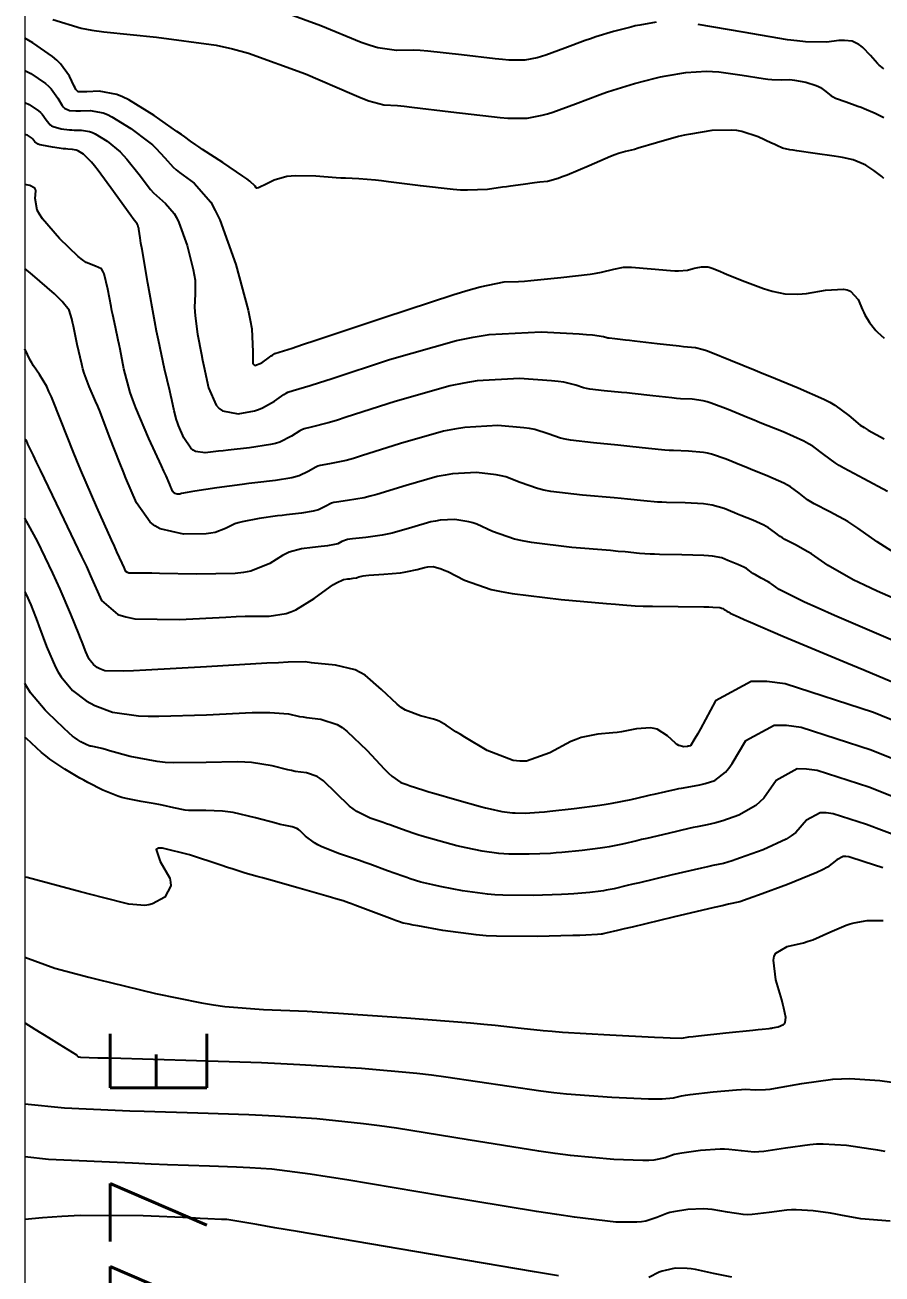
# Model space of a CAD drawing. Header units: metres. Extents: x 837475 to 838479, y 1189012 to 1191015.
# Drawn here: x 837476.5 to 837529.6, y 1189086.4 to 1189163.7 of the extents above; entities that cross this region are included whole.
import ezdxf

# ---------------------------------------------------------------- set-up
doc = ezdxf.new("R2010")
doc.units = ezdxf.units.M
doc.header["$LTSCALE"] = 0.3
doc.layers.add('COORD', color=7, linetype='Continuous', lineweight=20)
doc.layers.add('COTAS 10', color=1, linetype='Continuous')
doc.layers.add('COTAS INT', color=252, linetype='Continuous')
doc.styles.get("Standard").update_dxf_attribs({"font": 'simplex.shx'})

msp = doc.modelspace()

# ---------------------------------------------------------------- linework, layer by layer
at = {"layer": 'COORD'}
msp.add_lwpolyline([(837476.514, 1189013.872), (838476.514, 1189013.872), (838476.514, 1191013.872), (837476.514, 1191013.872)], close=True, dxfattribs=at)
at = {"layer": 'COTAS 10'}
for points in [[(837515.605, 1189163.896), (837514.589, 1189163.725), (837514.303, 1189163.667), (837514.016, 1189163.603), (837512.963, 1189163.334), (837511.852, 1189162.991), (837511.528, 1189162.881), (837511.197, 1189162.765), (837509.942, 1189162.291), (837508.77, 1189161.864), (837508.491, 1189161.777), (837508.232, 1189161.703), (837507.46, 1189161.55), (837506.469, 1189161.561), (837506.071, 1189161.59), (837505.62, 1189161.631), (837503.546, 1189161.875), (837501.454, 1189162.11), (837500.992, 1189162.145), (837500.58, 1189162.167), (837499.518, 1189162.142), (837498.355, 1189162.31), (837497.88, 1189162.455), (837497.338, 1189162.643), (837494.831, 1189163.675), (837491.845, 1189164.769)], [(837529.686, 1189161.018), (837529.478, 1189161.171), (837529.394, 1189161.251), (837529.3, 1189161.349), (837528.865, 1189161.839), (837528.382, 1189162.339), (837528.257, 1189162.443), (837528.136, 1189162.531), (837527.729, 1189162.724), (837527.255, 1189162.773), (837527.092, 1189162.771), (837526.914, 1189162.762), (837526.154, 1189162.672), (837524.842, 1189162.684), (837524.316, 1189162.74), (837523.72, 1189162.818), (837520.977, 1189163.286), (837518.205, 1189163.754)], [(837529.921, 1189134.856), (837528.459, 1189135.649), (837527.207, 1189136.302), (837526.925, 1189136.469), (837526.67, 1189136.63), (837525.985, 1189137.16), (837525.291, 1189137.67), (837525.031, 1189137.819), (837524.742, 1189137.97), (837523.451, 1189138.544), (837522.029, 1189139.119), (837521.657, 1189139.271), (837521.293, 1189139.42), (837520.057, 1189139.932), (837518.999, 1189140.328), (837518.748, 1189140.405), (837518.514, 1189140.466), (837517.822, 1189140.567), (837517.099, 1189140.602), (837516.845, 1189140.623), (837516.569, 1189140.648), (837515.381, 1189140.777), (837514.107, 1189140.922), (837513.776, 1189140.957), (837513.455, 1189140.99), (837512.374, 1189141.091), (837511.486, 1189141.198), (837511.286, 1189141.235), (837511.105, 1189141.274), (837510.621, 1189141.443), (837509.87, 1189141.62), (837509.522, 1189141.664), (837509.113, 1189141.707), (837507.132, 1189141.843), (837504.504, 1189141.703), (837503.688, 1189141.571), (837502.834, 1189141.399), (837499.43, 1189140.44), (837496.411, 1189139.451), (837495.799, 1189139.26), (837495.284, 1189139.105), (837494.236, 1189138.844), (837493.796, 1189138.742), (837493.666, 1189138.686), (837493.531, 1189138.62), (837493.013, 1189138.282), (837492.284, 1189137.92), (837492.016, 1189137.838), (837491.72, 1189137.763), (837490.415, 1189137.559), (837489.089, 1189137.418), (837488.779, 1189137.383), (837488.495, 1189137.349), (837487.679, 1189137.244), (837487.079, 1189137.33), (837486.931, 1189137.418), (837486.791, 1189137.534), (837486.353, 1189138.183), (837486.025, 1189138.943), (837485.954, 1189139.129), (837485.893, 1189139.303), (837485.744, 1189139.844), (837485.6, 1189140.529), (837485.54, 1189140.795), (837485.473, 1189141.094), (837485.16, 1189142.449), (837484.778, 1189144.218), (837484.666, 1189144.778), (837484.553, 1189145.368), (837484.122, 1189147.752), (837483.764, 1189149.835), (837483.697, 1189150.236), (837483.643, 1189150.561), (837483.56, 1189151.098), (837483.559, 1189151.148), (837483.557, 1189151.166), (837483.553, 1189151.185), (837483.531, 1189151.269), (837483.502, 1189151.35), (837483.494, 1189151.367), (837483.486, 1189151.381), (837483.456, 1189151.416), (837483.214, 1189151.737), (837483.073, 1189151.933), (837482.898, 1189152.174), (837481.999, 1189153.432), (837481.038, 1189154.734), (837480.825, 1189155.003), (837480.635, 1189155.232), (837480.14, 1189155.732), (837479.827, 1189155.925), (837479.751, 1189155.961), (837479.68, 1189155.989), (837479.465, 1189156.029), (837479.161, 1189156.043), (837479.035, 1189156.056), (837478.891, 1189156.073), (837478.217, 1189156.164), (837477.566, 1189156.286), (837477.436, 1189156.322), (837477.328, 1189156.359), (837477.119, 1189156.501), (837477.009, 1189156.654), (837476.963, 1189156.698), (837476.911, 1189156.742), (837476.67, 1189156.91), (837476.514, 1189156.958)], [(837534.352, 1189119.017), (837529.05, 1189121.195), (837523.59, 1189122.95), (837522.45, 1189123.1), (837521.47, 1189123.104), (837519.271, 1189121.906), (837518.333, 1189120.174), (837518.149, 1189119.841), (837517.997, 1189119.572), (837517.72, 1189119.132), (837517.619, 1189119.106), (837517.578, 1189119.098), (837517.532, 1189119.09), (837517.318, 1189119.058), (837517.008, 1189119.14), (837516.901, 1189119.204), (837516.785, 1189119.287), (837516.291, 1189119.733), (837515.662, 1189120.145), (837515.461, 1189120.205), (837515.248, 1189120.241), (837514.383, 1189120.179), (837513.442, 1189119.996), (837513.182, 1189119.957), (837512.922, 1189119.923), (837511.984, 1189119.842), (837510.958, 1189119.634), (837510.643, 1189119.52), (837510.314, 1189119.382), (837509.014, 1189118.681), (837507.574, 1189118.18), (837507.158, 1189118.168), (837506.733, 1189118.211), (837505.137, 1189118.825), (837503.746, 1189119.657), (837503.451, 1189119.838), (837503.196, 1189119.997), (837502.602, 1189120.395), (837502.15, 1189120.64), (837501.985, 1189120.704), (837501.802, 1189120.765), (837500.997, 1189120.972), (837500.07, 1189121.339), (837499.81, 1189121.503), (837499.55, 1189121.692), (837498.599, 1189122.6), (837497.576, 1189123.489), (837497.271, 1189123.668), (837496.955, 1189123.818), (837495.732, 1189124.114), (837494.662, 1189124.208), (837494.443, 1189124.231), (837494.256, 1189124.251), (837493.86, 1189124.312), (837492.815, 1189124.296), (837492.22, 1189124.269), (837491.492, 1189124.232), (837487.757, 1189124.014), (837483.992, 1189123.805), (837483.244, 1189123.774), (837482.624, 1189123.753), (837481.453, 1189123.774), (837481.139, 1189123.89), (837481.061, 1189123.929), (837480.986, 1189123.972), (837480.747, 1189124.155), (837480.545, 1189124.399), (837480.494, 1189124.48), (837480.444, 1189124.568), (837480.282, 1189124.936), (837480.049, 1189125.542), (837479.955, 1189125.779), (837479.847, 1189126.047), (837479.351, 1189127.267), (837478.683, 1189128.823), (837478.467, 1189129.303), (837478.238, 1189129.803), (837477.297, 1189131.788), (837476.514, 1189133.217)], [(837476.514, 1189106.048), (837478.361, 1189105.358), (837480.461, 1189104.816), (837481.12, 1189104.651), (837481.813, 1189104.479), (837484.594, 1189103.805), (837487.444, 1189103.217), (837488.181, 1189103.1), (837488.894, 1189103.002), (837491.278, 1189102.813), (837493.996, 1189102.696), (837494.92, 1189102.643), (837495.918, 1189102.582), (837500.139, 1189102.29), (837504.09, 1189101.981), (837504.917, 1189101.909), (837505.629, 1189101.844), (837507.238, 1189101.658), (837508.6, 1189101.504), (837509.155, 1189101.459), (837509.788, 1189101.413), (837512.721, 1189101.237), (837515.495, 1189101.095), (837516.029, 1189101.071), (837516.462, 1189101.053), (837517.177, 1189101.041), (837517.627, 1189101.107), (837517.892, 1189101.139), (837518.218, 1189101.176), (837519.905, 1189101.357), (837521.585, 1189101.532), (837521.907, 1189101.565), (837522.166, 1189101.591), (837522.587, 1189101.631), (837522.682, 1189101.644), (837522.736, 1189101.654), (837522.803, 1189101.666), (837523.144, 1189101.732), (837523.474, 1189101.872), (837523.533, 1189101.93), (837523.578, 1189101.997), (837523.624, 1189102.311), (837523.502, 1189102.895), (837523.442, 1189103.132), (837523.37, 1189103.402), (837523.011, 1189104.65), (837522.854, 1189105.855), (837522.909, 1189106.098), (837523.006, 1189106.301), (837523.713, 1189106.71), (837524.715, 1189106.937), (837524.999, 1189107.027), (837525.285, 1189107.127), (837526.343, 1189107.586), (837527.354, 1189108.021), (837527.611, 1189108.107), (837527.857, 1189108.177), (837528.664, 1189108.306), (837529.424, 1189108.323), (837529.642, 1189108.324)]]:
    msp.add_lwpolyline(points, dxfattribs=at)
at = {"layer": 'COTAS INT'}
for points in [[(837478.23, 1189164.065), (837479.994, 1189163.531), (837480.654, 1189163.408), (837481.387, 1189163.296), (837484.656, 1189162.983), (837488.355, 1189162.486), (837489.36, 1189162.258), (837490.357, 1189161.99), (837493.888, 1189160.697), (837496.747, 1189159.46), (837497.321, 1189159.228), (837497.8, 1189159.044), (837498.741, 1189158.78), (837499.575, 1189158.744), (837499.986, 1189158.704), (837500.475, 1189158.651), (837502.89, 1189158.351), (837505.393, 1189158.057), (837505.937, 1189158.008), (837506.417, 1189157.972), (837507.613, 1189157.959), (837508.545, 1189158.144), (837508.857, 1189158.232), (837509.194, 1189158.338), (837510.608, 1189158.853), (837512.122, 1189159.425), (837512.521, 1189159.566), (837512.912, 1189159.698), (837514.252, 1189160.112), (837515.523, 1189160.437), (837515.87, 1189160.513), (837516.214, 1189160.584), (837517.441, 1189160.789), (837518.713, 1189160.867), (837519.086, 1189160.856), (837519.469, 1189160.832), (837520.926, 1189160.63), (837522.225, 1189160.408), (837522.508, 1189160.371), (837522.757, 1189160.345), (837523.378, 1189160.339), (837523.85, 1189160.355), (837524.005, 1189160.341), (837524.17, 1189160.321), (837524.855, 1189160.185), (837525.504, 1189159.984), (837525.648, 1189159.923), (837525.775, 1189159.859), (837526.102, 1189159.611), (837526.43, 1189159.351), (837526.558, 1189159.28), (837526.701, 1189159.21), (837527.351, 1189158.965), (837528.085, 1189158.71), (837528.281, 1189158.635), (837528.474, 1189158.558), (837529.144, 1189158.263), (837529.683, 1189158.005)], [(837529.681, 1189154.232), (837529.561, 1189154.35), (837529.081, 1189154.734), (837528.568, 1189155.047), (837528.427, 1189155.119), (837528.287, 1189155.186), (837527.786, 1189155.376), (837527.123, 1189155.531), (837526.88, 1189155.575), (837526.612, 1189155.619), (837525.431, 1189155.785), (837524.303, 1189155.938), (837524.069, 1189155.975), (837523.869, 1189156.01), (837523.426, 1189156.115), (837523.06, 1189156.276), (837522.907, 1189156.345), (837522.732, 1189156.425), (837521.917, 1189156.806), (837520.892, 1189157.139), (837520.585, 1189157.19), (837520.267, 1189157.222), (837519.037, 1189157.189), (837517.724, 1189156.982), (837517.355, 1189156.906), (837516.984, 1189156.82), (837515.622, 1189156.442), (837514.488, 1189156.097), (837514.259, 1189156.033), (837514.068, 1189155.982), (837513.686, 1189155.91), (837513.259, 1189155.784), (837513.039, 1189155.699), (837512.775, 1189155.591), (837511.455, 1189155.021), (837510.08, 1189154.438), (837509.782, 1189154.323), (837509.519, 1189154.228), (837508.867, 1189154.052), (837508.382, 1189153.996), (837508.225, 1189153.976), (837508.057, 1189153.955), (837507.368, 1189153.863), (837506.568, 1189153.753), (837506.332, 1189153.719), (837506.088, 1189153.685), (837505.153, 1189153.551), (837503.921, 1189153.499), (837503.49, 1189153.517), (837503.02, 1189153.548), (837501, 1189153.773), (837499.032, 1189154.031), (837498.596, 1189154.082), (837498.207, 1189154.124), (837497.195, 1189154.202), (837496.357, 1189154.241), (837496.078, 1189154.257), (837495.779, 1189154.277), (837494.529, 1189154.369), (837493.291, 1189154.397), (837492.999, 1189154.376), (837492.73, 1189154.343), (837491.939, 1189154.118), (837491.397, 1189153.861), (837491.284, 1189153.806), (837491.187, 1189153.759), (837490.969, 1189153.648), (837490.87, 1189153.625), (837490.848, 1189153.633), (837490.827, 1189153.646), (837490.771, 1189153.746), (837490.437, 1189154.056), (837490.241, 1189154.203), (837490, 1189154.375), (837488.756, 1189155.215), (837487.516, 1189156.033), (837487.278, 1189156.191), (837487.086, 1189156.32), (837486.77, 1189156.538), (837486.414, 1189156.798), (837486.196, 1189156.953), (837485.927, 1189157.144), (837484.521, 1189158.133), (837482.936, 1189159.107), (837482.554, 1189159.289), (837482.196, 1189159.432), (837481.105, 1189159.632), (837480.34, 1189159.594), (837480.186, 1189159.588), (837480.058, 1189159.584), (837479.807, 1189159.584), (837479.671, 1189159.741), (837479.615, 1189159.835), (837479.553, 1189159.952), (837479.262, 1189160.557), (837478.706, 1189161.33), (837478.477, 1189161.553), (837478.214, 1189161.779), (837476.993, 1189162.628), (837476.514, 1189162.904)], [(837476.514, 1189160.92), (837476.885, 1189160.722), (837477.78, 1189160.1), (837477.972, 1189159.934), (837478.141, 1189159.771), (837478.547, 1189159.205), (837478.811, 1189158.754), (837478.889, 1189158.664), (837478.969, 1189158.589), (837479.277, 1189158.444), (837479.669, 1189158.413), (837479.803, 1189158.411), (837479.947, 1189158.41), (837480.558, 1189158.431), (837481.357, 1189158.285), (837481.62, 1189158.18), (837481.9, 1189158.047), (837483.061, 1189157.333), (837484.163, 1189156.507), (837484.406, 1189156.303), (837484.622, 1189156.11), (837485.18, 1189155.503), (837485.69, 1189154.938), (837485.876, 1189154.772), (837486.082, 1189154.601), (837486.989, 1189153.949), (837488.014, 1189152.762), (837488.294, 1189152.254), (837488.572, 1189151.669), (837489.566, 1189148.908), (837490.328, 1189146.09), (837490.46, 1189145.469), (837490.559, 1189144.917), (837490.632, 1189143.498), (837490.627, 1189142.806), (837490.676, 1189142.712), (837490.747, 1189142.66), (837491.186, 1189142.825), (837491.662, 1189143.181), (837491.757, 1189143.249), (837491.835, 1189143.304), (837491.986, 1189143.393), (837493.049, 1189143.739), (837493.703, 1189143.956), (837494.514, 1189144.226), (837498.741, 1189145.638), (837503.075, 1189147.044), (837503.952, 1189147.309), (837504.689, 1189147.521), (837506.187, 1189147.841), (837507.08, 1189147.862), (837507.436, 1189147.885), (837507.84, 1189147.917), (837509.69, 1189148.098), (837511.505, 1189148.319), (837511.887, 1189148.377), (837512.216, 1189148.434), (837512.966, 1189148.625), (837513.57, 1189148.737), (837513.807, 1189148.744), (837514.073, 1189148.741), (837515.286, 1189148.641), (837516.487, 1189148.528), (837516.747, 1189148.516), (837516.974, 1189148.512), (837517.531, 1189148.567), (837517.876, 1189148.663), (837517.971, 1189148.685), (837518.064, 1189148.704), (837518.397, 1189148.757), (837518.71, 1189148.765), (837518.79, 1189148.757), (837518.868, 1189148.744), (837519.128, 1189148.66), (837519.575, 1189148.466), (837519.77, 1189148.385), (837519.997, 1189148.291), (837521.075, 1189147.853), (837522.237, 1189147.421), (837522.516, 1189147.331), (837522.778, 1189147.254), (837523.57, 1189147.085), (837524.366, 1189147.068), (837524.63, 1189147.088), (837524.912, 1189147.118), (837526.087, 1189147.313), (837527.184, 1189147.386), (837527.417, 1189147.339), (837527.619, 1189147.263), (837528.094, 1189146.746), (837528.369, 1189146.098), (837528.445, 1189145.94), (837528.522, 1189145.79), (837528.799, 1189145.327), (837529.107, 1189144.933), (837529.203, 1189144.828), (837529.304, 1189144.723), (837529.707, 1189144.359)], [(837476.514, 1189158.937), (837476.777, 1189158.816), (837477.346, 1189158.421), (837477.468, 1189158.316), (837477.575, 1189158.212), (837477.833, 1189157.853), (837478.07, 1189157.556), (837478.163, 1189157.493), (837478.268, 1189157.437), (837478.747, 1189157.304), (837479.28, 1189157.243), (837479.419, 1189157.233), (837479.554, 1189157.227), (837480.012, 1189157.23), (837480.519, 1189157.137), (837480.685, 1189157.07), (837480.863, 1189156.986), (837481.601, 1189156.533), (837482.399, 1189155.87), (837482.616, 1189155.653), (837482.83, 1189155.422), (837483.59, 1189154.468), (837484.294, 1189153.556), (837484.475, 1189153.352), (837484.648, 1189153.169), (837485.223, 1189152.682), (837485.75, 1189152.072), (837485.894, 1189151.81), (837486.037, 1189151.509), (837486.548, 1189150.088), (837486.935, 1189148.602), (837486.999, 1189148.259), (837487.046, 1189147.946), (837487.06, 1189147.063), (837487.018, 1189146.268), (837487.028, 1189146.009), (837487.048, 1189145.735), (837487.199, 1189144.605), (837487.434, 1189143.342), (837487.506, 1189142.983), (837487.582, 1189142.619), (837487.881, 1189141.274), (837488.356, 1189140.194), (837488.542, 1189139.998), (837488.752, 1189139.846), (837489.708, 1189139.669), (837490.731, 1189139.859), (837490.983, 1189139.939), (837491.222, 1189140.03), (837491.972, 1189140.457), (837492.549, 1189140.865), (837492.679, 1189140.944), (837492.796, 1189141.008), (837493.111, 1189141.118), (837494.167, 1189141.422), (837494.751, 1189141.608), (837495.462, 1189141.839), (837499.086, 1189143.039), (837503.231, 1189144.207), (837504.271, 1189144.417), (837505.265, 1189144.578), (837508.465, 1189144.748), (837510.822, 1189144.612), (837511.284, 1189144.58), (837511.663, 1189144.549), (837512.343, 1189144.459), (837512.536, 1189144.392), (837512.607, 1189144.376), (837512.687, 1189144.362), (837513.04, 1189144.319), (837513.687, 1189144.253), (837513.952, 1189144.224), (837514.253, 1189144.19), (837515.652, 1189144.026), (837517.016, 1189143.868), (837517.295, 1189143.838), (837517.533, 1189143.814), (837518.038, 1189143.774), (837518.506, 1189143.653), (837518.721, 1189143.577), (837518.972, 1189143.484), (837520.187, 1189142.994), (837521.716, 1189142.36), (837522.165, 1189142.176), (837522.626, 1189141.988), (837524.385, 1189141.277), (837525.981, 1189140.567), (837526.339, 1189140.38), (837526.661, 1189140.196), (837527.52, 1189139.565), (837528.235, 1189138.973), (837528.466, 1189138.815), (837528.712, 1189138.658), (837529.717, 1189138.113)], [(837530.81, 1189130.769), (837529.274, 1189131.75), (837528.091, 1189132.595), (837527.771, 1189132.802), (837527.454, 1189132.997), (837526.338, 1189133.602), (837525.383, 1189134.1), (837525.168, 1189134.228), (837524.974, 1189134.35), (837524.451, 1189134.754), (837523.921, 1189135.144), (837523.723, 1189135.257), (837523.502, 1189135.373), (837522.517, 1189135.811), (837521.432, 1189136.249), (837521.148, 1189136.365), (837520.871, 1189136.479), (837519.928, 1189136.87), (837519.026, 1189137.173), (837518.774, 1189137.232), (837518.522, 1189137.28), (837517.607, 1189137.36), (837516.664, 1189137.391), (837516.395, 1189137.408), (837516.123, 1189137.428), (837515.111, 1189137.528), (837513.96, 1189137.655), (837513.6, 1189137.691), (837513.222, 1189137.727), (837511.708, 1189137.863), (837510.284, 1189138.034), (837509.964, 1189138.093), (837509.675, 1189138.156), (837508.898, 1189138.427), (837508.077, 1189138.69), (837507.76, 1189138.749), (837507.405, 1189138.801), (837505.798, 1189138.938), (837503.743, 1189138.829), (837503.105, 1189138.726), (837502.436, 1189138.591), (837499.774, 1189137.841), (837497.359, 1189137.064), (837496.846, 1189136.912), (837496.402, 1189136.788), (837495.361, 1189136.57), (837494.796, 1189136.475), (837494.652, 1189136.429), (837494.513, 1189136.375), (837494.054, 1189136.108), (837493.483, 1189135.824), (837493.274, 1189135.76), (837493.043, 1189135.702), (837492.022, 1189135.542), (837490.756, 1189135.398), (837490.37, 1189135.35), (837489.969, 1189135.298), (837488.393, 1189135.08), (837487.038, 1189134.88), (837486.775, 1189134.839), (837486.562, 1189134.804), (837486.201, 1189134.732), (837486.137, 1189134.708), (837486.111, 1189134.704), (837486.081, 1189134.7), (837485.943, 1189134.698), (837485.8, 1189134.73), (837485.767, 1189134.749), (837485.737, 1189134.771), (837485.654, 1189134.889), (837485.589, 1189135.04), (837485.553, 1189135.128), (837485.489, 1189135.295), (837485.25, 1189135.835), (837485.122, 1189136.114), (837484.968, 1189136.45), (837484.189, 1189138.132), (837483.371, 1189140.043), (837483.193, 1189140.523), (837483.036, 1189140.982), (837482.641, 1189142.461), (837482.403, 1189143.67), (837482.344, 1189143.958), (837482.288, 1189144.227), (837482.111, 1189145.028), (837481.946, 1189145.798), (837481.896, 1189146.047), (837481.846, 1189146.31), (837481.652, 1189147.388), (837481.41, 1189148.323), (837481.329, 1189148.496), (837481.243, 1189148.631), (837480.882, 1189148.812), (837480.297, 1189149.034), (837480.069, 1189149.196), (837479.813, 1189149.402), (837478.65, 1189150.506), (837477.597, 1189151.732), (837477.411, 1189152.014), (837477.269, 1189152.272), (837477.138, 1189152.996), (837477.187, 1189153.461), (837477.16, 1189153.554), (837477.115, 1189153.633), (837476.805, 1189153.794), (837476.514, 1189153.86)], [(837533.102, 1189127.017), (837529.287, 1189128.684), (837528.487, 1189129.057), (837527.799, 1189129.391), (837526.242, 1189130.278), (837525.426, 1189130.861), (837525.205, 1189131.003), (837524.987, 1189131.137), (837524.218, 1189131.555), (837523.559, 1189131.898), (837523.411, 1189131.986), (837523.277, 1189132.071), (837522.917, 1189132.349), (837522.551, 1189132.618), (837522.414, 1189132.696), (837522.262, 1189132.776), (837521.583, 1189133.078), (837520.835, 1189133.38), (837520.639, 1189133.46), (837520.448, 1189133.538), (837519.798, 1189133.808), (837519.052, 1189134.018), (837518.801, 1189134.059), (837518.53, 1189134.093), (837517.391, 1189134.153), (837516.23, 1189134.18), (837515.945, 1189134.192), (837515.677, 1189134.207), (837514.841, 1189134.28), (837513.814, 1189134.387), (837513.425, 1189134.424), (837512.99, 1189134.464), (837511.041, 1189134.635), (837509.083, 1189134.87), (837508.642, 1189134.951), (837508.244, 1189135.038), (837507.176, 1189135.411), (837506.284, 1189135.761), (837505.999, 1189135.833), (837505.696, 1189135.896), (837504.464, 1189136.033), (837502.982, 1189135.955), (837502.521, 1189135.88), (837502.039, 1189135.783), (837500.118, 1189135.242), (837498.307, 1189134.677), (837497.894, 1189134.565), (837497.519, 1189134.472), (837496.486, 1189134.295), (837495.796, 1189134.209), (837495.638, 1189134.172), (837495.494, 1189134.13), (837495.094, 1189133.933), (837494.683, 1189133.728), (837494.532, 1189133.682), (837494.365, 1189133.64), (837493.629, 1189133.525), (837492.715, 1189133.421), (837492.437, 1189133.386), (837492.148, 1189133.349), (837491.011, 1189133.192), (837489.958, 1189132.99), (837489.721, 1189132.925), (837489.509, 1189132.855), (837488.94, 1189132.568), (837488.29, 1189132.325), (837488.025, 1189132.282), (837487.724, 1189132.25), (837486.331, 1189132.224), (837484.892, 1189132.547), (837484.561, 1189132.735), (837484.26, 1189132.966), (837483.416, 1189134.156), (837482.764, 1189135.677), (837482.584, 1189136.116), (837482.403, 1189136.564), (837481.75, 1189138.248), (837481.16, 1189139.782), (837481.02, 1189140.135), (837480.889, 1189140.457), (837480.499, 1189141.361), (837480.186, 1189142.186), (837480.104, 1189142.459), (837480.025, 1189142.75), (837479.754, 1189143.96), (837479.521, 1189145.096), (837479.464, 1189145.341), (837479.412, 1189145.555), (837479.253, 1189146.075), (837478.824, 1189146.609), (837478.601, 1189146.831), (837478.333, 1189147.086), (837476.989, 1189148.276), (837476.514, 1189148.662)], [(837531.693, 1189125.023), (837526.628, 1189127.193), (837525.622, 1189127.637), (837524.788, 1189128.013), (837523.209, 1189128.806), (837522.761, 1189129.126), (837522.64, 1189129.204), (837522.52, 1189129.278), (837522.097, 1189129.508), (837521.735, 1189129.696), (837521.654, 1189129.745), (837521.58, 1189129.791), (837521.382, 1189129.944), (837521.181, 1189130.092), (837521.106, 1189130.135), (837521.022, 1189130.179), (837520.649, 1189130.345), (837520.238, 1189130.511), (837520.131, 1189130.555), (837520.026, 1189130.598), (837519.668, 1189130.746), (837519.079, 1189130.863), (837518.828, 1189130.887), (837518.539, 1189130.907), (837517.175, 1189130.946), (837515.795, 1189130.969), (837515.495, 1189130.977), (837515.23, 1189130.987), (837514.571, 1189131.031), (837513.667, 1189131.119), (837513.249, 1189131.157), (837512.758, 1189131.201), (837510.375, 1189131.406), (837507.881, 1189131.706), (837507.32, 1189131.809), (837506.814, 1189131.92), (837505.454, 1189132.395), (837504.492, 1189132.831), (837504.237, 1189132.918), (837503.988, 1189132.99), (837503.131, 1189133.129), (837502.22, 1189133.08), (837501.938, 1189133.034), (837501.642, 1189132.975), (837500.463, 1189132.643), (837499.255, 1189132.29), (837498.942, 1189132.217), (837498.637, 1189132.155), (837497.611, 1189132.021), (837496.796, 1189131.942), (837496.624, 1189131.915), (837496.476, 1189131.885), (837496.135, 1189131.758), (837495.883, 1189131.632), (837495.79, 1189131.604), (837495.687, 1189131.578), (837495.235, 1189131.507), (837494.675, 1189131.444), (837494.504, 1189131.422), (837494.326, 1189131.399), (837493.628, 1189131.303), (837492.878, 1189131.1), (837492.667, 1189131.01), (837492.455, 1189130.905), (837491.68, 1189130.405), (837490.505, 1189129.94), (837490.042, 1189129.858), (837489.519, 1189129.796), (837487.131, 1189129.74), (837484.837, 1189129.796), (837484.374, 1189129.806), (837483.984, 1189129.812), (837483.198, 1189129.812), (837482.947, 1189129.817), (837482.896, 1189129.827), (837482.852, 1189129.841), (837482.759, 1189129.92), (837482.698, 1189130.059), (837482.674, 1189130.11), (837482.648, 1189130.167), (837482.527, 1189130.419), (837482.204, 1189131.125), (837482.05, 1189131.469), (837481.867, 1189131.877), (837480.973, 1189133.886), (837479.977, 1189136.182), (837479.731, 1189136.77), (837479.496, 1189137.338), (837478.756, 1189139.221), (837478.149, 1189140.727), (837478, 1189141.057), (837477.859, 1189141.35), (837477.415, 1189142.096), (837477.037, 1189142.647), (837476.938, 1189142.818), (837476.841, 1189142.996), (837476.514, 1189143.695)], [(837476.514, 1189138.127), (837476.569, 1189138.049), (837476.605, 1189137.959), (837476.616, 1189137.932), (837476.627, 1189137.904), (837476.675, 1189137.795), (837477.017, 1189137.082), (837477.214, 1189136.674), (837477.455, 1189136.174), (837478.699, 1189133.606), (837480.024, 1189130.839), (837480.316, 1189130.213), (837480.577, 1189129.649), (837481.25, 1189128.118), (837482.272, 1189127.246), (837482.753, 1189127.097), (837483.319, 1189126.989), (837486.076, 1189126.931), (837488.945, 1189127.089), (837489.581, 1189127.117), (837490.149, 1189127.137), (837491.627, 1189127.155), (837492.683, 1189127.305), (837492.983, 1189127.409), (837493.288, 1189127.54), (837494.419, 1189128.241), (837495.402, 1189128.956), (837495.613, 1189129.096), (837495.798, 1189129.21), (837496.246, 1189129.414), (837496.505, 1189129.45), (837496.571, 1189129.459), (837496.634, 1189129.467), (837496.842, 1189129.49), (837497.01, 1189129.516), (837497.048, 1189129.526), (837497.082, 1189129.537), (837497.176, 1189129.583), (837497.458, 1189129.641), (837497.611, 1189129.658), (837497.796, 1189129.676), (837498.736, 1189129.747), (837499.755, 1189129.838), (837499.989, 1189129.869), (837500.204, 1189129.902), (837500.807, 1189130.043), (837501.244, 1189130.167), (837501.354, 1189130.189), (837501.459, 1189130.206), (837501.797, 1189130.224), (837502.279, 1189130.085), (837502.476, 1189130.003), (837502.699, 1189129.902), (837503.731, 1189129.379), (837505.383, 1189128.803), (837505.998, 1189128.667), (837506.68, 1189128.542), (837509.709, 1189128.178), (837512.525, 1189127.938), (837513.073, 1189127.89), (837513.521, 1189127.852), (837514.301, 1189127.782), (837514.784, 1189127.767), (837515.045, 1189127.762), (837515.361, 1189127.757), (837516.96, 1189127.74), (837518.547, 1189127.72), (837518.855, 1189127.714), (837519.106, 1189127.708), (837519.539, 1189127.684), (837519.603, 1189127.657), (837519.641, 1189127.641), (837519.715, 1189127.611), (837519.783, 1189127.581), (837519.798, 1189127.573), (837519.811, 1189127.566), (837519.848, 1189127.539), (837519.883, 1189127.512), (837519.911, 1189127.494), (837519.977, 1189127.46), (837520.053, 1189127.419), (837520.074, 1189127.406), (837520.096, 1189127.392), (837520.177, 1189127.334), (837520.728, 1189127.078), (837521.047, 1189126.94), (837521.437, 1189126.771), (837523.446, 1189125.917), (837526.405, 1189124.674), (837527.395, 1189124.26), (837528.459, 1189123.816), (837532.917, 1189121.959)], [(837476.514, 1189128.661), (837476.593, 1189128.486), (837476.868, 1189127.845), (837477.162, 1189127.096), (837477.263, 1189126.831), (837477.373, 1189126.539), (837477.838, 1189125.277), (837478.404, 1189123.989), (837478.577, 1189123.682), (837478.757, 1189123.396), (837479.465, 1189122.542), (837480.303, 1189121.903), (837480.564, 1189121.753), (837480.838, 1189121.614), (837481.935, 1189121.208), (837483.543, 1189120.983), (837484.14, 1189120.958), (837484.803, 1189120.949), (837487.744, 1189121.051), (837490.576, 1189121.184), (837491.169, 1189121.194), (837491.68, 1189121.194), (837492.835, 1189121.097), (837493.518, 1189120.945), (837493.73, 1189120.909), (837493.952, 1189120.876), (837494.838, 1189120.78), (837495.853, 1189120.436), (837496.155, 1189120.248), (837496.468, 1189120.018), (837497.676, 1189118.85), (837498.773, 1189117.673), (837499.015, 1189117.437), (837499.231, 1189117.24), (837499.789, 1189116.854), (837500.16, 1189116.726), (837500.258, 1189116.692), (837500.354, 1189116.658), (837500.684, 1189116.537), (837501.271, 1189116.349), (837501.529, 1189116.272), (837501.829, 1189116.185), (837503.255, 1189115.779), (837504.713, 1189115.378), (837505.032, 1189115.294), (837505.314, 1189115.222), (837506.03, 1189115.058), (837506.544, 1189114.99), (837506.699, 1189114.978), (837506.86, 1189114.97), (837507.488, 1189114.965), (837508.358, 1189115.017), (837508.672, 1189115.045), (837509.017, 1189115.078), (837510.526, 1189115.244), (837512.108, 1189115.454), (837512.499, 1189115.514), (837512.869, 1189115.575), (837514.037, 1189115.805), (837514.997, 1189116.025), (837515.236, 1189116.081), (837515.464, 1189116.134), (837516.192, 1189116.305), (837516.827, 1189116.445), (837516.996, 1189116.478), (837517.163, 1189116.509), (837517.74, 1189116.602), (837518.307, 1189116.708), (837518.467, 1189116.747), (837518.628, 1189116.791), (837519.22, 1189116.986), (837519.881, 1189117.5), (837520.085, 1189117.744), (837520.299, 1189118.034), (837521.15, 1189119.447), (837522.894, 1189120.397), (837523.671, 1189120.394), (837524.576, 1189120.275), (837528.905, 1189118.883), (837533.172, 1189117.154)], [(837531.991, 1189115.291), (837528.76, 1189116.572), (837525.561, 1189117.6), (837524.893, 1189117.688), (837524.319, 1189117.69), (837523.03, 1189116.988), (837522.266, 1189115.893), (837522.022, 1189115.648), (837521.765, 1189115.427), (837520.72, 1189114.84), (837519.727, 1189114.488), (837519.502, 1189114.416), (837519.299, 1189114.355), (837518.75, 1189114.227), (837518.133, 1189114.113), (837517.889, 1189114.061), (837517.612, 1189114), (837516.346, 1189113.707), (837515.015, 1189113.392), (837514.697, 1189113.318), (837514.401, 1189113.249), (837513.517, 1189113.044), (837512.682, 1189112.88), (837512.416, 1189112.836), (837512.137, 1189112.793), (837511.005, 1189112.643), (837509.758, 1189112.52), (837509.405, 1189112.493), (837509.049, 1189112.471), (837507.737, 1189112.417), (837506.479, 1189112.426), (837506.156, 1189112.443), (837505.845, 1189112.467), (837504.815, 1189112.603), (837503.823, 1189112.808), (837503.536, 1189112.874), (837503.244, 1189112.945), (837502.144, 1189113.236), (837501.098, 1189113.542), (837500.839, 1189113.622), (837500.594, 1189113.701), (837499.822, 1189113.968), (837499.11, 1189114.227), (837498.902, 1189114.301), (837498.691, 1189114.376), (837497.891, 1189114.651), (837497.064, 1189115.059), (837496.836, 1189115.217), (837496.607, 1189115.394), (837495.783, 1189116.195), (837495, 1189116.952), (837494.798, 1189117.101), (837494.602, 1189117.223), (837493.945, 1189117.445), (837493.242, 1189117.543), (837493.017, 1189117.587), (837492.78, 1189117.638), (837491.811, 1189117.882), (837490.544, 1189118.091), (837490.118, 1189118.12), (837489.659, 1189118.136), (837487.732, 1189118.087), (837485.709, 1189118.065), (837485.191, 1189118.098), (837484.691, 1189118.148), (837483.034, 1189118.469), (837481.756, 1189118.821), (837481.495, 1189118.891), (837481.274, 1189118.948), (837480.81, 1189119.053), (837480.607, 1189119.093), (837480.551, 1189119.109), (837480.495, 1189119.127), (837480.293, 1189119.21), (837480.091, 1189119.312), (837480.035, 1189119.342), (837479.979, 1189119.373), (837479.777, 1189119.491), (837479.575, 1189119.63), (837479.518, 1189119.674), (837479.462, 1189119.72), (837479.256, 1189119.906), (837478.902, 1189120.246), (837478.751, 1189120.39), (837478.578, 1189120.554), (837477.763, 1189121.327), (837476.861, 1189122.411), (837476.633, 1189122.771), (837476.514, 1189122.982)], [(837530.811, 1189113.428), (837528.615, 1189114.26), (837526.547, 1189114.925), (837526.114, 1189114.982), (837525.743, 1189114.984), (837524.91, 1189114.53), (837524.232, 1189113.753), (837523.959, 1189113.551), (837523.649, 1189113.355), (837522.219, 1189112.694), (837520.825, 1189112.185), (837520.537, 1189112.085), (837520.292, 1189112.002), (837519.759, 1189111.852), (837519.104, 1189111.717), (837518.781, 1189111.644), (837518.397, 1189111.556), (837516.5, 1189111.11), (837514.565, 1189110.651), (837514.158, 1189110.555), (837513.806, 1189110.472), (837512.997, 1189110.283), (837512.494, 1189110.184), (837512.334, 1189110.157), (837512.166, 1189110.131), (837511.484, 1189110.041), (837510.498, 1189109.962), (837510.138, 1189109.942), (837509.74, 1189109.924), (837507.987, 1189109.869), (837506.097, 1189109.883), (837505.613, 1189109.909), (837505.146, 1189109.944), (837503.599, 1189110.148), (837502.332, 1189110.394), (837502.04, 1189110.454), (837501.775, 1189110.512), (837501.033, 1189110.693), (837500.367, 1189110.899), (837500.149, 1189110.972), (837499.917, 1189111.052), (837498.96, 1189111.398), (837497.865, 1189111.797), (837497.547, 1189111.91), (837497.222, 1189112.025), (837495.994, 1189112.448), (837494.897, 1189112.878), (837494.656, 1189112.997), (837494.441, 1189113.115), (837493.89, 1189113.54), (837493.533, 1189113.886), (837493.44, 1189113.954), (837493.351, 1189114.009), (837493.051, 1189114.111), (837492.532, 1189114.21), (837492.305, 1189114.265), (837492.041, 1189114.331), (837490.786, 1189114.667), (837489.408, 1189114.988), (837489.067, 1189115.045), (837488.743, 1189115.087), (837487.719, 1189115.123), (837486.859, 1189115.114), (837486.639, 1189115.128), (837486.426, 1189115.149), (837485.721, 1189115.286), (837485.013, 1189115.457), (837484.799, 1189115.499), (837484.576, 1189115.54), (837483.702, 1189115.672), (837482.776, 1189115.854), (837482.519, 1189115.927), (837482.263, 1189116.009), (837481.338, 1189116.387), (837480.415, 1189116.853), (837480.159, 1189116.991), (837479.904, 1189117.132), (837478.982, 1189117.673), (837478.056, 1189118.308), (837477.798, 1189118.508), (837477.54, 1189118.719), (837476.6, 1189119.569), (837476.514, 1189119.653)], [(837529.63, 1189111.565), (837528.47, 1189111.949), (837527.532, 1189112.25), (837527.336, 1189112.276), (837527.168, 1189112.277), (837526.79, 1189112.071), (837526.199, 1189111.613), (837525.896, 1189111.454), (837525.533, 1189111.282), (837523.719, 1189110.547), (837521.924, 1189109.882), (837521.573, 1189109.754), (837521.284, 1189109.65), (837520.769, 1189109.477), (837520.074, 1189109.32), (837519.673, 1189109.227), (837519.182, 1189109.111), (837516.654, 1189108.512), (837514.116, 1189107.91), (837513.618, 1189107.792), (837513.21, 1189107.695), (837512.478, 1189107.522), (837512.307, 1189107.488), (837512.252, 1189107.479), (837512.195, 1189107.47), (837511.963, 1189107.44), (837511.239, 1189107.403), (837510.871, 1189107.391), (837510.431, 1189107.378), (837508.236, 1189107.321), (837505.716, 1189107.34), (837505.07, 1189107.374), (837504.446, 1189107.421), (837502.383, 1189107.694), (837500.84, 1189107.98), (837500.545, 1189108.035), (837500.306, 1189108.079), (837499.922, 1189108.151), (837499.636, 1189108.257), (837499.459, 1189108.322), (837499.24, 1189108.404), (837498.097, 1189108.828), (837496.947, 1189109.256), (837496.723, 1189109.339), (837496.541, 1189109.407), (837496.223, 1189109.524), (837495.76, 1189109.658), (837495.486, 1189109.736), (837495.149, 1189109.833), (837493.404, 1189110.331), (837491.593, 1189110.846), (837491.214, 1189110.953), (837490.889, 1189111.044), (837490.157, 1189111.247), (837489.395, 1189111.484), (837489.05, 1189111.597), (837488.647, 1189111.731), (837486.711, 1189112.384), (837485.023, 1189112.799), (837484.778, 1189112.781), (837484.629, 1189112.707), (837484.892, 1189111.96), (837485.477, 1189110.942), (837485.53, 1189110.696), (837485.537, 1189110.466), (837485.172, 1189109.767), (837484.42, 1189109.338), (837484.184, 1189109.279), (837483.936, 1189109.244), (837482.938, 1189109.335), (837481.318, 1189109.742), (837480.677, 1189109.907), (837479.953, 1189110.096), (837476.645, 1189110.968), (837476.514, 1189111.006)], [(837476.514, 1189101.976), (837477.131, 1189101.596), (837477.962, 1189101.084), (837478.631, 1189100.67), (837479.706, 1189099.996), (837479.73, 1189099.965), (837479.742, 1189099.947), (837479.761, 1189099.912), (837479.802, 1189099.881), (837479.822, 1189099.875), (837479.844, 1189099.87), (837479.955, 1189099.858), (837481.035, 1189099.826), (837481.669, 1189099.809), (837482.448, 1189099.787), (837486.471, 1189099.678), (837491.164, 1189099.518), (837492.366, 1189099.465), (837493.525, 1189099.408), (837497.357, 1189099.169), (837500.783, 1189098.86), (837501.686, 1189098.759), (837502.569, 1189098.65), (837508.464, 1189097.772), (837509.252, 1189097.678), (837510.037, 1189097.594), (837512.845, 1189097.377), (837515.127, 1189097.281), (837515.58, 1189097.272), (837515.956, 1189097.272), (837516.666, 1189097.337), (837517.168, 1189097.466), (837517.411, 1189097.507), (837517.7, 1189097.549), (837519.122, 1189097.716), (837520.567, 1189097.845), (837520.871, 1189097.863), (837521.132, 1189097.872), (837521.727, 1189097.843), (837522.366, 1189097.853), (837522.655, 1189097.888), (837522.993, 1189097.937), (837524.618, 1189098.23), (837526.54, 1189098.494), (837527.066, 1189098.524), (837527.589, 1189098.536), (837529.452, 1189098.423), (837531.38, 1189098.146)], [(837529.777, 1189094.021), (837529.327, 1189094.099), (837528.887, 1189094.171), (837527.381, 1189094.387), (837525.926, 1189094.475), (837525.518, 1189094.466), (837525.108, 1189094.443), (837523.606, 1189094.237), (837522.264, 1189094.026), (837521.953, 1189094), (837521.67, 1189093.987), (837520.868, 1189094.055), (837520.098, 1189094.154), (837519.835, 1189094.16), (837519.55, 1189094.158), (837518.339, 1189094.075), (837517.182, 1189093.921), (837516.93, 1189093.874), (837516.708, 1189093.826), (837516.156, 1189093.633), (837515.45, 1189093.491), (837515.132, 1189093.474), (837514.759, 1189093.466), (837512.97, 1189093.518), (837510.285, 1189093.775), (837509.349, 1189093.896), (837508.328, 1189094.04), (837503.945, 1189094.742), (837499.509, 1189095.456), (837498.455, 1189095.608), (837497.477, 1189095.739), (837494.576, 1189096.048), (837491.982, 1189096.21), (837491.198, 1189096.248), (837490.384, 1189096.284), (837487.208, 1189096.393), (837483.896, 1189096.494), (837482.998, 1189096.526), (837482.108, 1189096.559), (837478.961, 1189096.693), (837476.514, 1189096.96)], [(837530.091, 1189089.719), (837528.265, 1189089.856), (837527.035, 1189090.088), (837526.711, 1189090.144), (837526.394, 1189090.196), (837525.311, 1189090.351), (837524.264, 1189090.415), (837523.97, 1189090.408), (837523.675, 1189090.391), (837522.595, 1189090.243), (837521.534, 1189090.116), (837521.251, 1189090.111), (837520.973, 1189090.121), (837520.008, 1189090.267), (837519.064, 1189090.435), (837518.799, 1189090.458), (837518.532, 1189090.471), (837517.556, 1189090.434), (837516.664, 1189090.294), (837516.449, 1189090.242), (837516.249, 1189090.185), (837515.646, 1189089.93), (837514.945, 1189089.711), (837514.683, 1189089.675), (837514.391, 1189089.652), (837513.095, 1189089.658), (837510.534, 1189089.956), (837509.445, 1189090.115), (837508.192, 1189090.308), (837502.298, 1189091.284), (837496.449, 1189092.262), (837495.224, 1189092.457), (837494.171, 1189092.619), (837491.795, 1189092.927), (837490.439, 1189093.012), (837490.029, 1189093.032), (837489.604, 1189093.051), (837487.944, 1189093.107), (837485.344, 1189093.201), (837484.327, 1189093.243), (837483.181, 1189093.292), (837477.967, 1189093.529), (837476.514, 1189093.688)], [(837509.542, 1189086.334), (837508.057, 1189086.576), (837500.651, 1189087.826), (837493.388, 1189089.068), (837491.993, 1189089.306), (837490.865, 1189089.498), (837489.014, 1189089.806), (837488.897, 1189089.814), (837488.861, 1189089.816), (837488.824, 1189089.817), (837488.68, 1189089.822), (837487.844, 1189089.859), (837487.371, 1189089.88), (837486.793, 1189089.907), (837483.832, 1189090.044), (837479.953, 1189090.054), (837478.796, 1189090), (837477.604, 1189089.921), (837476.514, 1189089.805)], [(837520.277, 1189086.254), (837519.148, 1189086.479), (837518.029, 1189086.716), (837517.762, 1189086.756), (837517.514, 1189086.784), (837516.773, 1189086.793), (837516.145, 1189086.667), (837515.969, 1189086.61), (837515.79, 1189086.544), (837515.136, 1189086.226)]]:
    msp.add_lwpolyline(points, dxfattribs=at)

# ---------------------------------------------------------------- texts
at = {"layer": 'COORD'}
msp.add_text('837477 E', height=6, rotation=90, dxfattribs=at).set_placement((837487.78, 1189061.956))

doc.saveas('drawing.dxf')
